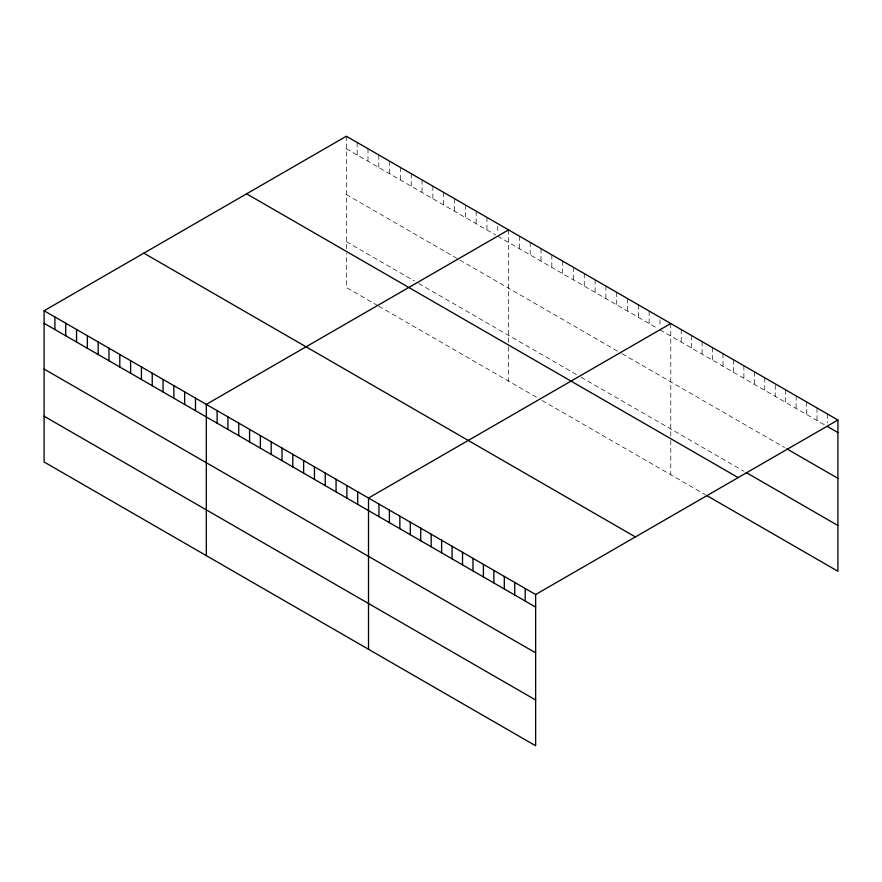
<?xml version="1.0" encoding="UTF-8"?>
<svg xmlns="http://www.w3.org/2000/svg" width="882" height="882" viewBox="0 0 882 882"><rect width="100%" height="100%" fill="white"/><g stroke="black" fill="none" stroke-linecap="round" stroke-linejoin="round"><path stroke-width="0.66" stroke-dasharray="4.41 3.31" d="M346.361 148.782L495.596 234.943M497.757 236.189L657.796 328.589M659.968 329.835L826.291 425.863M346.361 194.547L458.827 259.484M459.908 260.102L621.038 353.131M622.119 353.759L784.517 447.516M346.361 241.701L414.485 281.038M418.818 283.541L576.696 374.685M581.018 377.187L743.89 471.22M377.728 305.58L346.361 287.477L346.361 253.145M378.808 306.208L537.766 397.98M542.088 400.483L705.6 494.879M827.459 413.989L827.459 422.776M817.008 407.958L817.008 420.505M806.567 401.927L806.567 414.474M796.115 395.897L796.115 408.443M785.675 389.866L785.675 402.413M775.234 385.081L775.234 396.382M764.782 377.805L764.782 390.351M754.342 371.774L754.342 384.32M743.89 365.743L743.89 378.29M733.449 359.713L733.449 372.259M723.008 353.682L723.008 366.228M712.557 347.651L712.557 360.198M702.116 341.621L702.116 354.167M691.664 335.59L691.664 348.136M681.224 329.559L681.224 342.106M670.772 323.529L670.772 436.634M670.772 440.449L670.772 474.77M659.968 319.791L659.968 327.321M649.152 311.037L649.152 323.595M638.336 304.797L638.336 317.344M627.521 298.557L627.521 311.103M616.705 292.306L616.705 304.863M605.89 286.066L605.89 298.623M595.085 279.826L595.085 292.372M584.27 273.585L584.27 286.132M573.454 267.334L573.454 279.892M562.639 261.094L562.639 273.64M551.823 254.854L551.823 267.4M541.008 248.603L541.008 261.16M530.192 242.363L530.192 254.92M519.388 236.122L519.388 248.669M508.572 229.882L508.572 342.988M508.572 346.802L508.572 381.123M497.757 226.145L497.757 233.675M486.941 217.391L486.941 229.937M476.126 211.151L476.126 223.697M465.31 204.9L465.31 217.457M454.506 198.659L454.506 211.217M443.69 192.419L443.69 204.966M432.875 186.179L432.875 198.726M422.059 179.928L422.059 192.485M411.244 173.688L411.244 186.234M400.428 167.448L400.428 179.994M389.623 161.197L389.623 173.754M378.808 154.956L378.808 167.514M367.992 148.716L367.992 161.263M357.177 142.476L357.177 155.023M346.361 136.225L346.361 249.33"/><path stroke-width="1.32" d="M44.1 310.74L535.639 594.523L535.639 745.775L44.1 461.981L44.1 310.74L346.361 136.225L837.9 420.019L837.9 571.26L706.758 495.552M508.572 229.882L206.311 404.386L206.311 555.638M670.772 323.529L368.511 498.032L368.511 649.284M535.639 594.523L837.9 420.019M827.459 426.535L837.9 432.566M786.832 448.85L837.9 478.331M746.216 472.554L837.9 525.496M246.618 193.82L738.157 477.603M143.843 253.145L635.382 536.94M44.1 323.286L535.639 607.081M44.1 369.062L535.639 652.845M44.1 416.216L535.639 699.999M525.187 588.492L525.187 601.05M514.746 582.462L514.746 595.019M504.306 576.431L504.306 588.989M493.854 570.4L493.854 582.958M483.413 564.37L483.413 576.927M472.961 558.339L472.961 570.897M462.521 552.308L462.521 564.866M452.08 546.278L452.08 558.835M441.628 540.247L441.628 552.805M431.188 534.216L431.188 546.774M420.736 528.186L420.736 540.743M410.295 522.155L410.295 534.712M399.855 516.124L399.855 528.682M389.403 510.094L389.403 522.651M378.962 504.063L378.962 516.62M357.706 491.792L357.706 504.35M346.891 485.552L346.891 498.098M336.075 479.312L336.075 491.858M325.26 473.061L325.26 485.618M314.444 466.821L314.444 479.367M303.628 460.58L303.628 473.127M292.813 454.329L292.813 466.887M282.008 448.089L282.008 460.647M271.193 441.849L271.193 454.395M260.377 435.609L260.377 448.155M249.562 429.358L249.562 441.915M238.746 423.117L238.746 435.664M227.931 416.877L227.931 429.424M217.126 410.626L217.126 423.184M195.495 398.146L195.495 410.692M184.68 391.906L184.68 404.452M173.864 385.655L173.864 398.212M163.049 379.414L163.049 391.961M152.233 373.174L152.233 385.721M141.429 366.923L141.429 379.481M130.613 360.683L130.613 373.24M119.798 354.443L119.798 366.989M108.982 348.203L108.982 360.749M98.167 341.951L98.167 354.509M87.351 335.711L87.351 348.258M76.547 329.471L76.547 342.018M65.731 323.22L65.731 335.777M54.916 316.98L54.916 329.537"/></g></svg>
